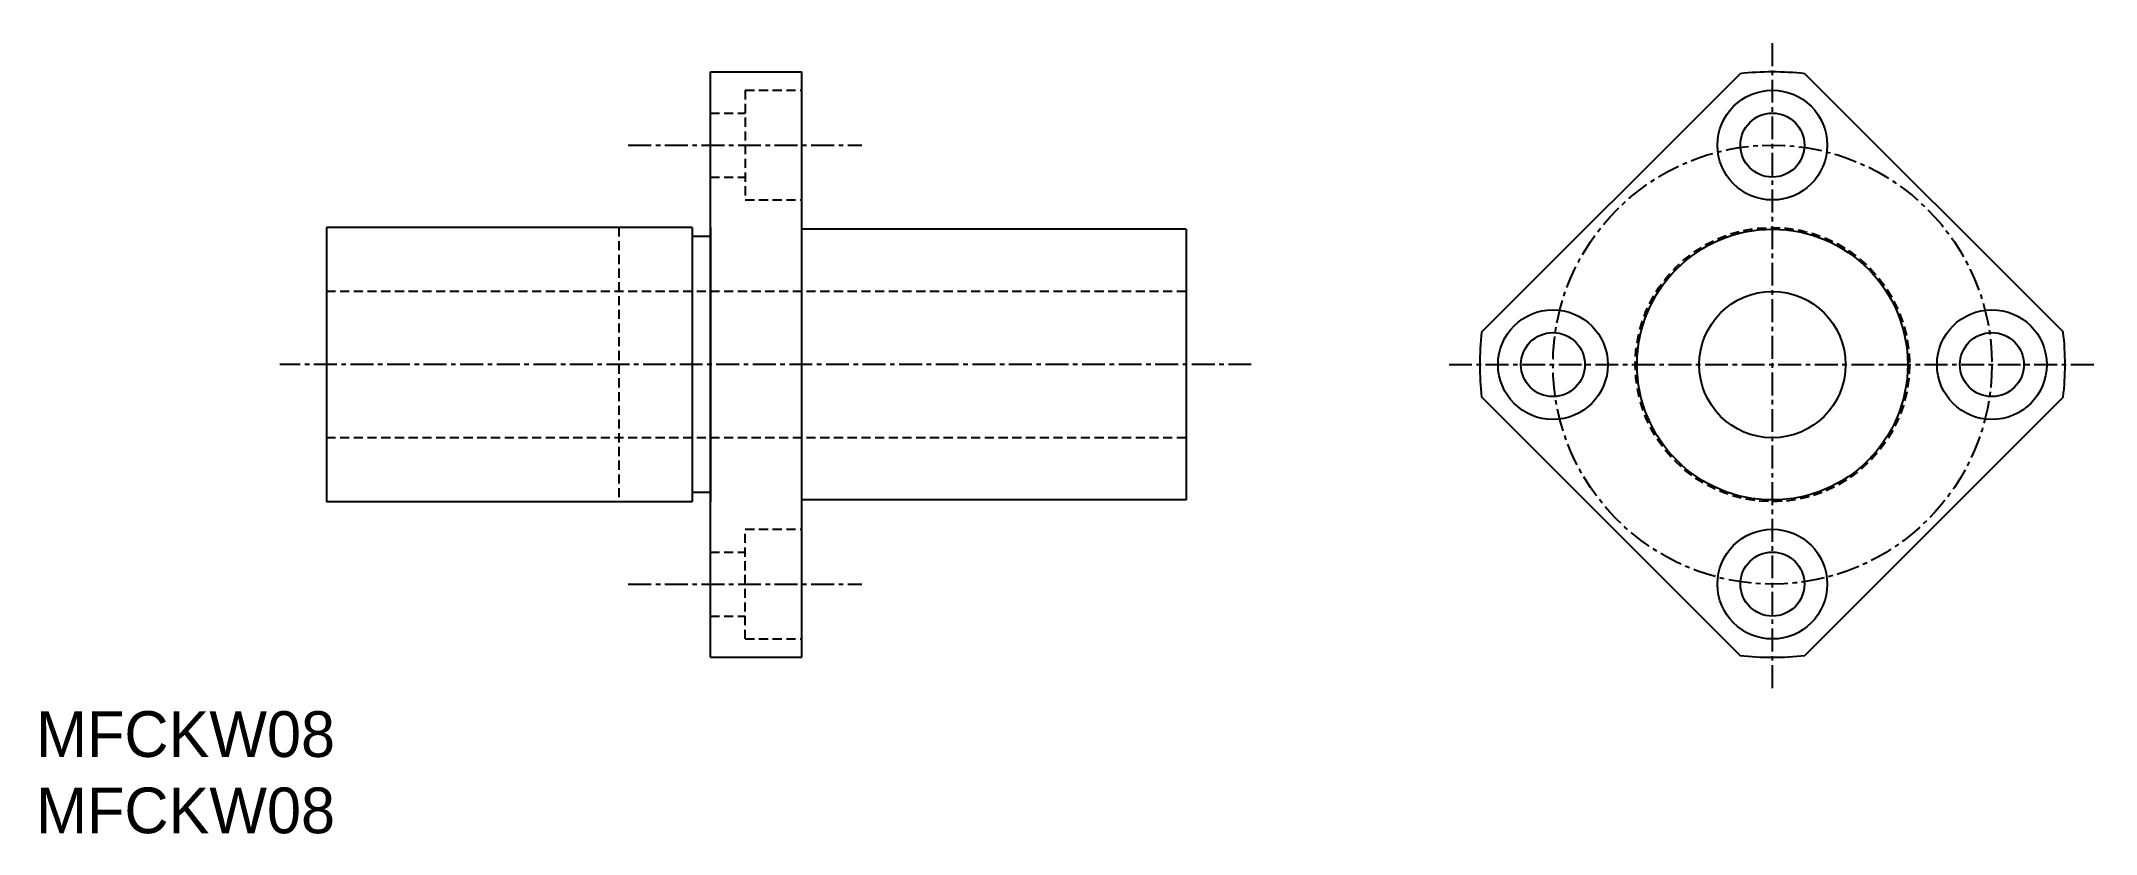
# Model space of a CAD drawing. Extents: x 10 to 123, y 10 to 53.
import ezdxf

# ---------------------------------------------------------------- set-up
doc = ezdxf.new("R2010")
doc.units = 0
doc.linetypes.add('CENTER', pattern=[2, 1.25, -0.25, 0.25, -0.25])
doc.linetypes.add('DASHED', pattern=[0.75, 0.5, -0.25])
doc.layers.get('0').update_dxf_attribs({"linetype": 'CONTINUOUS'})
doc.layers.add('CENTER', color=1, linetype='CENTER')

msp = doc.modelspace()

# ---------------------------------------------------------------- linework, layer by layer
at = {"color": 7, "linetype": 'CONTINUOUS'}
for p, q in [((46.87, 19.62), (46.87, 51.62)), ((46.87, 51.62), (51.87, 51.62)), ((51.87, 19.62), (51.87, 51.62)), ((89.03, 37.4), (103.16, 51.52)), ((120.84, 37.4), (106.71, 51.52)), ((45.87, 43.12), (25.87, 43.12)), ((25.87, 43.12), (25.87, 28.12)), ((45.87, 43.12), (45.87, 28.12)), ((46.87, 43.12), (46.87, 28.12)), ((72.87, 43.02), (51.87, 43.02)), ((72.87, 43.02), (72.87, 28.22)), ((46.87, 42.62), (45.87, 42.62)), ((103.16, 19.72), (89.03, 33.85)), ((106.71, 19.72), (120.84, 33.85)), ((45.87, 28.12), (25.87, 28.12)), ((46.87, 28.62), (45.87, 28.62)), ((72.87, 28.22), (51.87, 28.22)), ((46.87, 19.62), (51.87, 19.62))]:
    msp.add_line(p, q, dxfattribs=at)
at = {"color": 3, "linetype": 'DASHED'}
for p, q in [((48.77, 50.62), (48.77, 44.62)), ((48.77, 50.62), (51.87, 50.62)), ((46.87, 49.37), (48.77, 49.37)), ((46.87, 45.87), (48.77, 45.87)), ((48.77, 44.62), (51.87, 44.62)), ((41.87, 43.12), (41.87, 28.12)), ((72.87, 39.62), (25.87, 39.62)), ((72.87, 31.62), (25.87, 31.62)), ((48.77, 20.62), (48.77, 26.62)), ((48.77, 26.62), (51.87, 26.62)), ((46.87, 25.37), (48.77, 25.37)), ((46.87, 21.87), (48.77, 21.87)), ((48.77, 20.62), (51.87, 20.62))]:
    msp.add_line(p, q, dxfattribs=at)
at = {"color": 7, "linetype": 'CONTINUOUS'}
for centre, radius in [((104.93, 47.62), 3), ((104.93, 47.62), 1.75), ((104.93, 35.62), 7.4), ((104.93, 35.62), 4), ((92.93, 35.62), 3), ((116.93, 35.62), 3), ((92.93, 35.62), 1.75), ((116.93, 35.62), 1.75), ((104.93, 23.62), 3), ((104.93, 23.62), 1.75)]:
    msp.add_circle(centre, radius, dxfattribs=at)
at = {"color": 3, "linetype": 'DASHED'}
msp.add_circle((104.93, 35.62), 7.5, dxfattribs=at)
at = {"color": 7, "linetype": 'CONTINUOUS'}
for start, end in [(83.6248, 96.3752), (173.6248, 186.3752), (353.6248, 6.3752), (263.6248, 276.3752)]:
    msp.add_arc((104.93, 35.62), 16, start, end, dxfattribs=at)
at = {"layer": 'CENTER', "color": 1, "linetype": 'CENTER'}
for p, q in [((104.93, 17.94), (104.93, 53.31)), ((42.38, 47.62), (55.15, 47.62)), ((76.44, 35.62), (23.32, 35.62)), ((87.25, 35.62), (122.62, 35.62)), ((42.38, 23.62), (55.15, 23.62))]:
    msp.add_line(p, q, dxfattribs=at)
msp.add_circle((104.93, 35.62), 12, dxfattribs=at)

# ---------------------------------------------------------------- texts
at = {"color": 7, "linetype": 'CONTINUOUS'}
for p in [(10, 14.17), (10, 10)]:
    msp.add_text('MFCKW08', height=2.5, dxfattribs=at).set_placement(p)

doc.saveas('drawing.dxf')
